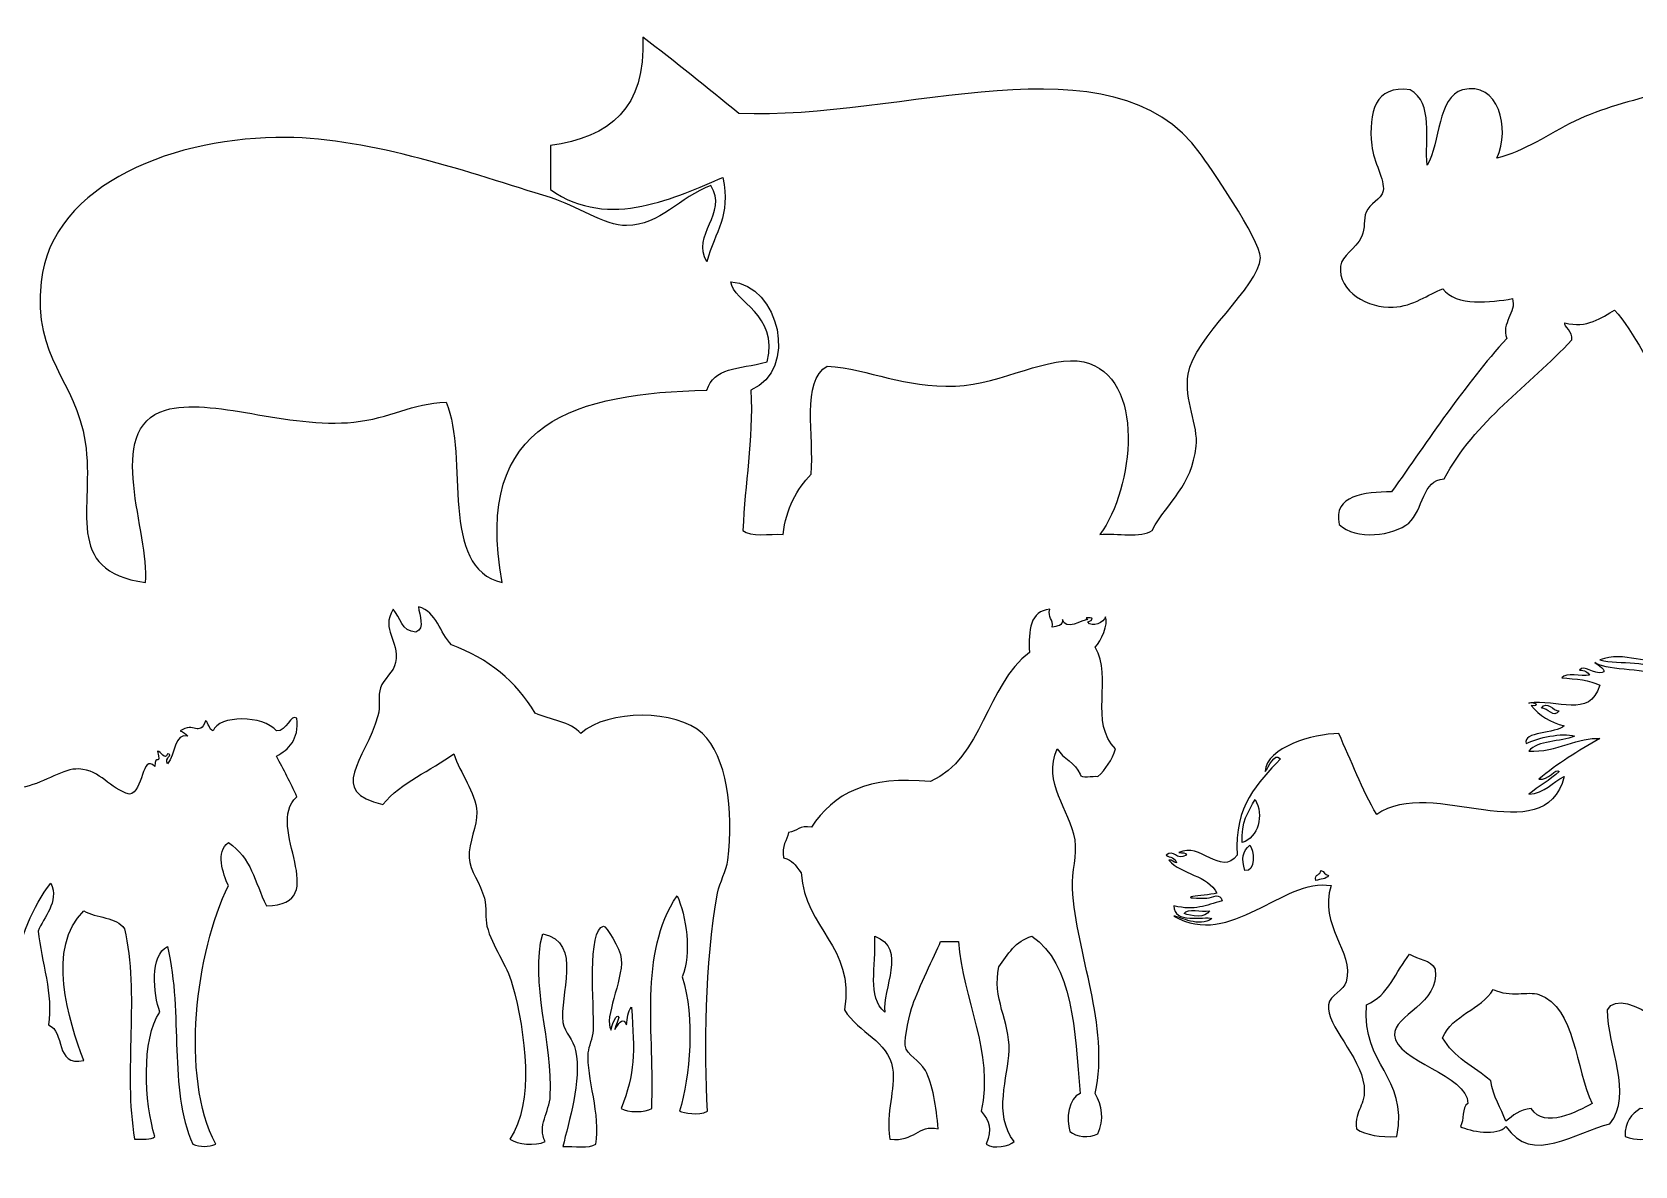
# Model space of a CAD drawing. Header units: centimetres. Extents: x -64 to 65, y -66 to 66.
# Drawn here: x -32.55 to -17.78, y -27.73 to -17.28 of the extents above; entities that cross this region are included whole.
import ezdxf

# ---------------------------------------------------------------- set-up
doc = ezdxf.new("R2010")
doc.units = ezdxf.units.CM
doc.header["$MEASUREMENT"] = 0
doc.layers.add('Layer 1', color=7, linetype='Continuous')

msp = doc.modelspace()

# ---------------------------------------------------------------- linework, layer by layer
at = {"layer": 'Layer 1'}
for points, knots in [([(-26.92654, -17.32857), (-26.62407, -17.55595), (-26.33477, -17.79643), (-26.03939, -18.03088), (-26.03939, -18.03088), (-24.56344, -18.10385), (-22.58962, -17.28161), (-21.78854, -18.40056), (-21.78854, -18.40056), (-21.722, -18.49348), (-21.22871, -19.19968), (-21.23408, -19.36155), (-21.23408, -19.36155), (-21.24289, -19.62635), (-21.84643, -20.09976), (-21.89943, -20.43354), (-21.89943, -20.43354), (-21.93764, -20.67421), (-21.8037, -20.9059), (-21.82551, -21.09889), (-21.82551, -21.09889), (-21.86771, -21.4724), (-22.07853, -21.59721), (-22.23212, -21.8751), (-22.23212, -21.8751), (-22.33184, -21.94789), (-22.55512, -21.89714), (-22.71263, -21.91209), (-22.71263, -21.91209), (-22.40092, -21.4909), (-22.28123, -20.45484), (-22.86051, -20.32263), (-22.86051, -20.32263), (-23.17526, -20.25082), (-23.61079, -20.52763), (-24.04336, -20.54443), (-24.04336, -20.54443), (-24.52726, -20.56319), (-24.81983, -20.39002), (-25.22618, -20.35964), (-25.22618, -20.35964), (-25.46751, -20.50024), (-25.34392, -21.00581), (-25.37406, -21.35765), (-25.37406, -21.35765), (-25.50902, -21.49375), (-25.60271, -21.67113), (-25.63282, -21.91211), (-25.63282, -21.91211), (-25.75831, -21.90206), (-25.93251, -21.94071), (-26.00244, -21.87512), (-26.00244, -21.87512), (-25.98508, -21.4366), (-25.90732, -21.05851), (-25.92849, -20.58141), (-25.92849, -20.58141), (-25.48769, -20.39872), (-25.66764, -19.61145), (-26.11333, -19.58338), (-26.11333, -19.58338), (-26.09478, -19.77475), (-25.66547, -19.8744), (-25.78064, -20.32263), (-25.78064, -20.32263), (-26.05123, -20.38946), (-26.27099, -20.37417), (-26.3351, -20.58139), (-26.3351, -20.58139), (-27.52345, -20.61282), (-28.50087, -20.85523), (-28.22026, -22.35566), (-28.22026, -22.35566), (-28.81221, -22.22062), (-28.52392, -21.20538), (-28.73779, -20.69228), (-28.73779, -20.69228), (-29.05124, -20.70255), (-29.25666, -20.84288), (-29.58795, -20.87709), (-29.58795, -20.87709), (-30.19938, -20.94025), (-30.91005, -20.64145), (-31.32526, -20.76623), (-31.32526, -20.76623), (-31.90589, -20.94072), (-31.46218, -21.90817), (-31.51007, -22.35566), (-31.51007, -22.35566), (-32.2821, -22.24477), (-31.9714, -21.67356), (-32.06453, -21.06195), (-32.06453, -21.06195), (-32.15293, -20.48143), (-32.5461, -20.29463), (-32.47114, -19.58338), (-32.47114, -19.58338), (-32.37438, -18.66557), (-31.19775, -18.24202), (-30.21636, -18.25268), (-30.21636, -18.25268), (-29.41949, -18.26133), (-28.52027, -18.57838), (-27.77672, -18.80714), (-27.77672, -18.80714), (-27.54275, -18.87913), (-27.27721, -19.06828), (-27.07441, -19.06585), (-27.07441, -19.06585), (-26.7654, -19.06217), (-26.58501, -18.8005), (-26.2982, -18.69623), (-26.2982, -18.69623), (-26.13535, -18.95253), (-26.48333, -19.14975), (-26.33514, -19.39854), (-26.33514, -19.39854), (-26.25841, -19.11088), (-26.11249, -18.98468), (-26.18729, -18.62233), (-26.18729, -18.62233), (-26.60528, -18.79158), (-27.23382, -19.12096), (-27.77672, -18.73316), (-27.77672, -18.73316), (-27.77672, -18.59764), (-27.77672, -18.46212), (-27.77672, -18.32657), (-27.77672, -18.32657), (-27.23174, -18.25551), (-26.89283, -17.97831), (-26.92654, -17.32857)], [0, 0, 0, 0, 0.02941176, 0.02941176, 0.02941176, 0.02941176, 0.05882353, 0.05882353, 0.05882353, 0.05882353, 0.08823529, 0.08823529, 0.08823529, 0.08823529, 0.11764706, 0.11764706, 0.11764706, 0.11764706, 0.14705882, 0.14705882, 0.14705882, 0.14705882, 0.17647059, 0.17647059, 0.17647059, 0.17647059, 0.20588235, 0.20588235, 0.20588235, 0.20588235, 0.23529412, 0.23529412, 0.23529412, 0.23529412, 0.26470588, 0.26470588, 0.26470588, 0.26470588, 0.29411765, 0.29411765, 0.29411765, 0.29411765, 0.32352941, 0.32352941, 0.32352941, 0.32352941, 0.35294118, 0.35294118, 0.35294118, 0.35294118, 0.38235294, 0.38235294, 0.38235294, 0.38235294, 0.41176471, 0.41176471, 0.41176471, 0.41176471, 0.44117647, 0.44117647, 0.44117647, 0.44117647, 0.47058824, 0.47058824, 0.47058824, 0.47058824, 0.5, 0.5, 0.5, 0.5, 0.52941176, 0.52941176, 0.52941176, 0.52941176, 0.55882353, 0.55882353, 0.55882353, 0.55882353, 0.58823529, 0.58823529, 0.58823529, 0.58823529, 0.61764706, 0.61764706, 0.61764706, 0.61764706, 0.64705882, 0.64705882, 0.64705882, 0.64705882, 0.67647059, 0.67647059, 0.67647059, 0.67647059, 0.70588235, 0.70588235, 0.70588235, 0.70588235, 0.73529412, 0.73529412, 0.73529412, 0.73529412, 0.76470588, 0.76470588, 0.76470588, 0.76470588, 0.79411765, 0.79411765, 0.79411765, 0.79411765, 0.82352941, 0.82352941, 0.82352941, 0.82352941, 0.85294118, 0.85294118, 0.85294118, 0.85294118, 0.88235294, 0.88235294, 0.88235294, 0.88235294, 0.91176471, 0.91176471, 0.91176471, 0.91176471, 0.94117647, 0.94117647, 0.94117647, 0.94117647, 1, 1, 1, 1]), ([(-13.12675, -19.25471), (-13.2433, -19.28376), (-13.32738, -19.1878), (-13.4016, -19.12382), (-13.4016, -19.12382), (-13.4756, -19.06006), (-13.54294, -18.99563), (-13.62409, -18.94057), (-13.62409, -18.94057), (-13.82213, -18.80627), (-14.10039, -18.75092), (-14.23922, -18.58725), (-14.23922, -18.58725), (-14.38133, -18.41969), (-14.3599, -18.16542), (-14.55333, -18.02445), (-14.55333, -18.02445), (-14.62588, -18.04792), (-14.69115, -18.07856), (-14.76272, -18.103), (-14.76272, -18.103), (-14.76788, -18.42066), (-14.8499, -18.66146), (-14.97214, -18.86206), (-14.97214, -18.86206), (-14.88824, -18.97657), (-14.83117, -19.06267), (-14.69729, -19.11072), (-14.69729, -19.11072), (-14.4915, -19.18457), (-14.19471, -19.11138), (-13.99056, -19.18925), (-13.99056, -19.18925), (-13.95016, -19.20465), (-13.91997, -19.25212), (-13.87277, -19.28085), (-13.87277, -19.28085), (-13.81951, -19.31334), (-13.77072, -19.31326), (-13.74191, -19.34628), (-13.74191, -19.34628), (-13.66859, -19.43036), (-13.66502, -19.66926), (-13.61102, -19.81748), (-13.61102, -19.81748), (-13.54352, -20.00282), (-13.33128, -20.21147), (-13.37543, -20.48497), (-13.37543, -20.48497), (-13.39694, -20.618), (-13.55614, -20.79903), (-13.75497, -20.69436), (-13.75497, -20.69436), (-13.81474, -20.51434), (-13.66996, -20.43197), (-13.67644, -20.28867), (-13.67644, -20.28867), (-13.68245, -20.15566), (-13.81715, -19.97231), (-13.88586, -19.86983), (-13.88586, -19.86983), (-13.99402, -19.70849), (-14.1532, -19.60054), (-14.40936, -19.58188), (-14.40936, -19.58188), (-14.79327, -19.55397), (-15.23626, -19.58966), (-15.5218, -19.38559), (-15.5218, -19.38559), (-15.76421, -19.63671), (-15.2451, -19.686), (-15.40403, -20.00072), (-15.40403, -20.00072), (-15.44679, -20.08539), (-15.5976, -20.15312), (-15.69195, -20.22318), (-15.69195, -20.22318), (-15.96762, -20.42786), (-16.2875, -20.72319), (-16.46414, -20.96917), (-16.46414, -20.96917), (-16.38384, -21.03444), (-16.36087, -20.92483), (-16.30708, -20.943), (-16.30708, -20.943), (-16.28168, -20.96996), (-16.28226, -21.02288), (-16.21548, -21.00846), (-16.21548, -21.00846), (-16.29403, -21.17938), (-16.41074, -21.28363), (-16.67355, -21.25712), (-16.67355, -21.25712), (-17.37726, -21.18608), (-17.60737, -20.24284), (-17.96921, -19.84364), (-17.96921, -19.84364), (-18.08512, -19.91296), (-18.22945, -20.01689), (-18.42728, -19.96143), (-18.42728, -19.96143), (-18.43884, -19.99524), (-18.35137, -20.04221), (-18.36185, -20.11849), (-18.36185, -20.11849), (-18.75738, -20.54312), (-19.25805, -20.86258), (-19.53975, -21.40108), (-19.53975, -21.40108), (-19.74327, -21.40299), (-19.72972, -21.68852), (-19.86693, -21.80679), (-19.86693, -21.80679), (-20.00147, -21.92278), (-20.35588, -21.97223), (-20.50823, -21.81989), (-20.50823, -21.81989), (-20.56488, -21.54906), (-20.27664, -21.52276), (-20.02399, -21.51887), (-20.02399, -21.51887), (-19.68188, -21.03648), (-19.35465, -20.53914), (-18.96388, -20.10539), (-18.96388, -20.10539), (-19.01963, -19.96553), (-18.86942, -19.86441), (-18.91152, -19.73894), (-18.91152, -19.73894), (-19.10512, -19.77199), (-19.43061, -19.81347), (-19.55282, -19.64731), (-19.55282, -19.64731), (-19.68678, -19.69705), (-19.82156, -19.80913), (-20.01089, -19.81746), (-20.01089, -19.81746), (-20.23835, -19.82743), (-20.52008, -19.67808), (-20.49513, -19.43792), (-20.49513, -19.43792), (-20.48473, -19.3378), (-20.35731, -19.29137), (-20.29881, -19.16307), (-20.29881, -19.16307), (-20.26553, -19.09015), (-20.28529, -19.00654), (-20.25955, -18.94056), (-20.25955, -18.94056), (-20.22867, -18.8615), (-20.11797, -18.82727), (-20.10249, -18.74427), (-20.10249, -18.74427), (-20.08415, -18.6459), (-20.19147, -18.47765), (-20.20719, -18.32546), (-20.20719, -18.32546), (-20.23833, -18.02368), (-20.18092, -17.76507), (-19.85384, -17.81505), (-19.85384, -17.81505), (-19.63262, -17.93091), (-19.72237, -18.2791), (-19.69678, -18.50871), (-19.69678, -18.50871), (-19.57422, -18.30151), (-19.60367, -17.8767), (-19.3696, -17.81505), (-19.3696, -17.81505), (-19.04006, -17.72827), (-18.9247, -18.16996), (-19.05549, -18.44328), (-19.05549, -18.44328), (-18.79898, -18.38335), (-18.58093, -18.22135), (-18.33564, -18.103), (-18.33564, -18.103), (-18.0927, -17.98574), (-17.81441, -17.91562), (-17.53731, -17.84125), (-17.53731, -17.84125), (-16.89289, -17.66829), (-16.26025, -17.56333), (-15.48256, -17.52711), (-15.48256, -17.52711), (-14.96342, -17.50298), (-14.34078, -17.54862), (-14.08217, -17.85432), (-14.08217, -17.85432), (-13.97044, -17.9864), (-13.9081, -18.16663), (-13.75496, -18.28623), (-13.75496, -18.28623), (-13.54462, -18.45046), (-13.25633, -18.53748), (-13.11369, -18.80971), (-13.11369, -18.80971), (-13.12069, -18.95536), (-13.09852, -19.13022), (-13.12675, -19.25471)], [0, 0, 0, 0, 0.01960784, 0.01960784, 0.01960784, 0.01960784, 0.03921569, 0.03921569, 0.03921569, 0.03921569, 0.05882353, 0.05882353, 0.05882353, 0.05882353, 0.07843137, 0.07843137, 0.07843137, 0.07843137, 0.09803922, 0.09803922, 0.09803922, 0.09803922, 0.11764706, 0.11764706, 0.11764706, 0.11764706, 0.1372549, 0.1372549, 0.1372549, 0.1372549, 0.15686275, 0.15686275, 0.15686275, 0.15686275, 0.17647059, 0.17647059, 0.17647059, 0.17647059, 0.19607843, 0.19607843, 0.19607843, 0.19607843, 0.21568627, 0.21568627, 0.21568627, 0.21568627, 0.23529412, 0.23529412, 0.23529412, 0.23529412, 0.25490196, 0.25490196, 0.25490196, 0.25490196, 0.2745098, 0.2745098, 0.2745098, 0.2745098, 0.29411765, 0.29411765, 0.29411765, 0.29411765, 0.31372549, 0.31372549, 0.31372549, 0.31372549, 0.33333333, 0.33333333, 0.33333333, 0.33333333, 0.35294118, 0.35294118, 0.35294118, 0.35294118, 0.37254902, 0.37254902, 0.37254902, 0.37254902, 0.39215686, 0.39215686, 0.39215686, 0.39215686, 0.41176471, 0.41176471, 0.41176471, 0.41176471, 0.43137255, 0.43137255, 0.43137255, 0.43137255, 0.45098039, 0.45098039, 0.45098039, 0.45098039, 0.47058824, 0.47058824, 0.47058824, 0.47058824, 0.49019608, 0.49019608, 0.49019608, 0.49019608, 0.50980392, 0.50980392, 0.50980392, 0.50980392, 0.52941176, 0.52941176, 0.52941176, 0.52941176, 0.54901961, 0.54901961, 0.54901961, 0.54901961, 0.56862745, 0.56862745, 0.56862745, 0.56862745, 0.58823529, 0.58823529, 0.58823529, 0.58823529, 0.60784314, 0.60784314, 0.60784314, 0.60784314, 0.62745098, 0.62745098, 0.62745098, 0.62745098, 0.64705882, 0.64705882, 0.64705882, 0.64705882, 0.66666667, 0.66666667, 0.66666667, 0.66666667, 0.68627451, 0.68627451, 0.68627451, 0.68627451, 0.70588235, 0.70588235, 0.70588235, 0.70588235, 0.7254902, 0.7254902, 0.7254902, 0.7254902, 0.74509804, 0.74509804, 0.74509804, 0.74509804, 0.76470588, 0.76470588, 0.76470588, 0.76470588, 0.78431373, 0.78431373, 0.78431373, 0.78431373, 0.80392157, 0.80392157, 0.80392157, 0.80392157, 0.82352941, 0.82352941, 0.82352941, 0.82352941, 0.84313725, 0.84313725, 0.84313725, 0.84313725, 0.8627451, 0.8627451, 0.8627451, 0.8627451, 0.88235294, 0.88235294, 0.88235294, 0.88235294, 0.90196078, 0.90196078, 0.90196078, 0.90196078, 0.92156863, 0.92156863, 0.92156863, 0.92156863, 0.94117647, 0.94117647, 0.94117647, 0.94117647, 0.96078431, 0.96078431, 0.96078431, 0.96078431, 1, 1, 1, 1]), ([(-27.14731, -26.36343), (-27.16668, -26.31583), (-27.21134, -26.43738), (-27.21737, -26.48022), (-27.21737, -26.48022), (-27.29024, -26.36735), (-27.10762, -26.03141), (-27.12395, -25.82606), (-27.12395, -25.82606), (-27.13218, -25.72382), (-27.26754, -25.51846), (-27.28752, -25.52234), (-27.28752, -25.52234), (-27.43881, -25.55192), (-27.37314, -26.25571), (-27.38094, -26.48018), (-27.38094, -26.48018), (-27.38353, -26.55516), (-27.4228, -26.62689), (-27.42761, -26.69044), (-27.42761, -26.69044), (-27.44457, -26.91184), (-27.31074, -27.27057), (-27.35755, -27.5315), (-27.35755, -27.5315), (-27.42065, -27.57746), (-27.5617, -27.54539), (-27.66134, -27.55489), (-27.66134, -27.55489), (-27.61189, -27.32401), (-27.48605, -26.95074), (-27.54447, -26.66708), (-27.54447, -26.66708), (-27.56463, -26.56932), (-27.64562, -26.506), (-27.66134, -26.41012), (-27.66134, -26.41012), (-27.70071, -26.16826), (-27.47013, -25.66841), (-27.84816, -25.59243), (-27.84816, -25.59243), (-27.96907, -26.03262), (-27.75169, -26.60615), (-27.7781, -27.08759), (-27.7781, -27.08759), (-27.78617, -27.23435), (-27.90052, -27.36665), (-27.82493, -27.50817), (-27.82493, -27.50817), (-27.92066, -27.5505), (-28.07877, -27.53402), (-28.15196, -27.48478), (-28.15196, -27.48478), (-27.92066, -27.15365), (-28.00562, -26.51064), (-28.12854, -26.05971), (-28.12854, -26.05971), (-28.17815, -25.87778), (-28.31269, -25.71313), (-28.36214, -25.52234), (-28.36214, -25.52234), (-28.38021, -25.4527), (-28.36394, -25.34801), (-28.3855, -25.26538), (-28.3855, -25.26538), (-28.42185, -25.12663), (-28.51914, -25.01347), (-28.5257, -24.89155), (-28.5257, -24.89155), (-28.53348, -24.74706), (-28.44786, -24.59911), (-28.45564, -24.47097), (-28.45564, -24.47097), (-28.46702, -24.28325), (-28.60902, -24.1155), (-28.66588, -23.93368), (-28.66588, -23.93368), (-28.88144, -24.09195), (-29.15285, -24.19435), (-29.32004, -24.40091), (-29.32004, -24.40091), (-29.83873, -24.28058), (-29.48781, -24.00348), (-29.36679, -23.58324), (-29.36679, -23.58324), (-29.34171, -23.49609), (-29.36793, -23.39631), (-29.34343, -23.3262), (-29.34343, -23.3262), (-29.31509, -23.245), (-29.2182, -23.17573), (-29.20323, -23.09263), (-29.20323, -23.09263), (-29.16502, -22.88012), (-29.34491, -22.79796), (-29.22659, -22.60201), (-29.22659, -22.60201), (-29.15743, -22.67297), (-29.15306, -22.80876), (-29.01635, -22.81225), (-29.01635, -22.81225), (-28.93126, -22.77762), (-28.98539, -22.65578), (-28.99299, -22.57862), (-28.99299, -22.57862), (-28.82247, -22.62617), (-28.79696, -22.81868), (-28.68927, -22.92906), (-28.68927, -22.92906), (-28.34912, -23.05617), (-28.09041, -23.26474), (-27.91833, -23.55985), (-27.91833, -23.55985), (-27.7759, -23.61994), (-27.59228, -23.63878), (-27.49783, -23.74675), (-27.49783, -23.74675), (-27.24404, -23.52088), (-26.61555, -23.52426), (-26.37645, -23.74675), (-26.37645, -23.74675), (-26.15145, -23.9559), (-26.0853, -24.44758), (-26.14282, -24.91489), (-26.14282, -24.91489), (-26.15491, -25.01427), (-26.21706, -25.11536), (-26.23619, -25.21861), (-26.23619, -25.21861), (-26.3584, -25.87626), (-26.35644, -26.66207), (-26.32961, -27.2278), (-26.32961, -27.2278), (-26.41145, -27.27614), (-26.54834, -27.24005), (-26.5866, -27.2278), (-26.5866, -27.2278), (-26.49021, -26.90546), (-26.44042, -26.36581), (-26.56324, -25.98952), (-26.56324, -25.98952), (-26.47381, -25.78076), (-26.52501, -25.41934), (-26.61002, -25.24194), (-26.61002, -25.24194), (-26.96758, -25.77894), (-26.81449, -26.51064), (-26.84359, -27.20443), (-26.84359, -27.20443), (-26.89712, -27.24092), (-27.07039, -27.24092), (-27.124, -27.20443), (-27.124, -27.20443), (-26.99875, -26.87132), (-26.99777, -26.69601), (-27.0306, -26.26987), (-27.0306, -26.26987), (-27.06534, -26.30524), (-27.0682, -26.3724), (-27.07722, -26.43341), (-27.07722, -26.43341), (-27.125, -26.28209), (-27.24116, -26.64658), (-27.14731, -26.36343)], [0, 0, 0, 0, 0.02380952, 0.02380952, 0.02380952, 0.02380952, 0.04761905, 0.04761905, 0.04761905, 0.04761905, 0.07142857, 0.07142857, 0.07142857, 0.07142857, 0.0952381, 0.0952381, 0.0952381, 0.0952381, 0.11904762, 0.11904762, 0.11904762, 0.11904762, 0.14285714, 0.14285714, 0.14285714, 0.14285714, 0.16666667, 0.16666667, 0.16666667, 0.16666667, 0.19047619, 0.19047619, 0.19047619, 0.19047619, 0.21428571, 0.21428571, 0.21428571, 0.21428571, 0.23809524, 0.23809524, 0.23809524, 0.23809524, 0.26190476, 0.26190476, 0.26190476, 0.26190476, 0.28571429, 0.28571429, 0.28571429, 0.28571429, 0.30952381, 0.30952381, 0.30952381, 0.30952381, 0.33333333, 0.33333333, 0.33333333, 0.33333333, 0.35714286, 0.35714286, 0.35714286, 0.35714286, 0.38095238, 0.38095238, 0.38095238, 0.38095238, 0.4047619, 0.4047619, 0.4047619, 0.4047619, 0.42857143, 0.42857143, 0.42857143, 0.42857143, 0.45238095, 0.45238095, 0.45238095, 0.45238095, 0.47619048, 0.47619048, 0.47619048, 0.47619048, 0.5, 0.5, 0.5, 0.5, 0.52380952, 0.52380952, 0.52380952, 0.52380952, 0.54761905, 0.54761905, 0.54761905, 0.54761905, 0.57142857, 0.57142857, 0.57142857, 0.57142857, 0.5952381, 0.5952381, 0.5952381, 0.5952381, 0.61904762, 0.61904762, 0.61904762, 0.61904762, 0.64285714, 0.64285714, 0.64285714, 0.64285714, 0.66666667, 0.66666667, 0.66666667, 0.66666667, 0.69047619, 0.69047619, 0.69047619, 0.69047619, 0.71428571, 0.71428571, 0.71428571, 0.71428571, 0.73809524, 0.73809524, 0.73809524, 0.73809524, 0.76190476, 0.76190476, 0.76190476, 0.76190476, 0.78571429, 0.78571429, 0.78571429, 0.78571429, 0.80952381, 0.80952381, 0.80952381, 0.80952381, 0.83333333, 0.83333333, 0.83333333, 0.83333333, 0.85714286, 0.85714286, 0.85714286, 0.85714286, 0.88095238, 0.88095238, 0.88095238, 0.88095238, 0.9047619, 0.9047619, 0.9047619, 0.9047619, 0.92857143, 0.92857143, 0.92857143, 0.92857143, 0.95238095, 0.95238095, 0.95238095, 0.95238095, 1, 1, 1, 1]), ([(-22.82515, -22.69548), (-22.8904, -22.66952), (-22.70244, -22.67463), (-22.82515, -22.71884), (-22.82515, -22.71884), (-22.78641, -22.7784), (-22.67161, -22.71858), (-22.66161, -22.67209), (-22.66161, -22.67209), (-22.6278, -22.73805), (-22.70511, -22.89273), (-22.75511, -22.9525), (-22.75511, -22.9525), (-22.59387, -23.2223), (-22.81329, -23.65677), (-22.56813, -23.88696), (-22.56813, -23.88696), (-22.59993, -23.99552), (-22.66084, -24.07473), (-22.7317, -24.14392), (-22.7317, -24.14392), (-22.78012, -24.13008), (-22.88521, -24.17284), (-22.89524, -24.12061), (-22.89524, -24.12061), (-22.93937, -24.01676), (-23.05111, -23.98046), (-23.10561, -23.88696), (-23.10561, -23.88696), (-23.24766, -24.20221), (-22.98784, -24.44637), (-22.94204, -24.72804), (-22.94204, -24.72804), (-22.91889, -24.86996), (-22.9739, -25.01866), (-22.96535, -25.17188), (-22.96535, -25.17188), (-22.93119, -25.79145), (-22.62057, -26.42844), (-22.75514, -27.06429), (-22.75514, -27.06429), (-22.6954, -27.17872), (-22.67002, -27.29972), (-22.7317, -27.43804), (-22.7317, -27.43804), (-22.81163, -27.4763), (-22.93292, -27.46542), (-22.98872, -27.41473), (-22.98872, -27.41473), (-23.02804, -27.30003), (-23.00039, -27.10636), (-22.89524, -27.06429), (-22.89524, -27.06429), (-22.94255, -26.4808), (-22.96329, -25.87062), (-23.33924, -25.61575), (-23.33924, -25.61575), (-23.49241, -25.65734), (-23.56099, -25.78344), (-23.64285, -25.89618), (-23.64285, -25.89618), (-23.71019, -26.18346), (-23.54099, -26.39992), (-23.54943, -26.66712), (-23.54943, -26.66712), (-23.55729, -26.91371), (-23.69934, -27.25659), (-23.50276, -27.50818), (-23.50276, -27.50818), (-23.55039, -27.55073), (-23.69223, -27.58205), (-23.75978, -27.53154), (-23.75978, -27.53154), (-23.70901, -27.38671), (-23.72242, -27.32606), (-23.8064, -27.22785), (-23.8064, -27.22785), (-23.68853, -26.69371), (-23.97613, -26.19082), (-24.01682, -25.66252), (-24.01682, -25.66252), (-24.07132, -25.66252), (-24.12583, -25.66252), (-24.18039, -25.66252), (-24.18039, -25.66252), (-24.23746, -25.80256), (-24.3833, -26.09059), (-24.4373, -26.24659), (-24.4373, -26.24659), (-24.46207, -26.31797), (-24.5176, -26.55666), (-24.50747, -26.62037), (-24.50747, -26.62037), (-24.49117, -26.72168), (-24.37663, -26.75049), (-24.32052, -26.854), (-24.32052, -26.854), (-24.2548, -26.97526), (-24.2181, -27.18912), (-24.20357, -27.39137), (-24.20357, -27.39137), (-24.39227, -27.34626), (-24.4159, -27.5144), (-24.64757, -27.48479), (-24.64757, -27.48479), (-24.69295, -27.23307), (-24.59082, -27.03137), (-24.62415, -26.83063), (-24.62415, -26.83063), (-24.66617, -26.57848), (-24.93318, -26.51144), (-25.06809, -26.29326), (-25.06809, -26.29326), (-24.96908, -25.70083), (-25.4312, -25.5587), (-25.4652, -25.03167), (-25.4652, -25.03167), (-25.52838, -24.94444), (-25.54047, -24.92308), (-25.62874, -24.89152), (-25.62874, -24.89152), (-25.64911, -24.77767), (-25.59683, -24.73658), (-25.58207, -24.65787), (-25.58207, -24.65787), (-25.50423, -24.65004), (-25.47846, -24.59022), (-25.37175, -24.61117), (-25.37175, -24.61117), (-25.17527, -24.30142), (-24.84094, -24.12968), (-24.27373, -24.19059), (-24.27373, -24.19059), (-23.79187, -23.97165), (-23.76229, -23.30037), (-23.36266, -22.99909), (-23.36266, -22.99909), (-23.37303, -22.79398), (-23.35528, -22.61706), (-23.17571, -22.60198), (-23.17571, -22.60198), (-23.19442, -22.683), (-23.14094, -22.69175), (-23.15224, -22.76552), (-23.15224, -22.76552), (-23.10763, -22.75565), (-23.05178, -22.75703), (-23.05876, -22.69543), (-23.05876, -22.69543), (-23.03296, -22.80518), (-22.87619, -22.70014), (-22.82515, -22.69548)], [0, 0, 0, 0, 0.02564103, 0.02564103, 0.02564103, 0.02564103, 0.05128205, 0.05128205, 0.05128205, 0.05128205, 0.07692308, 0.07692308, 0.07692308, 0.07692308, 0.1025641, 0.1025641, 0.1025641, 0.1025641, 0.12820513, 0.12820513, 0.12820513, 0.12820513, 0.15384615, 0.15384615, 0.15384615, 0.15384615, 0.17948718, 0.17948718, 0.17948718, 0.17948718, 0.20512821, 0.20512821, 0.20512821, 0.20512821, 0.23076923, 0.23076923, 0.23076923, 0.23076923, 0.25641026, 0.25641026, 0.25641026, 0.25641026, 0.28205128, 0.28205128, 0.28205128, 0.28205128, 0.30769231, 0.30769231, 0.30769231, 0.30769231, 0.33333333, 0.33333333, 0.33333333, 0.33333333, 0.35897436, 0.35897436, 0.35897436, 0.35897436, 0.38461538, 0.38461538, 0.38461538, 0.38461538, 0.41025641, 0.41025641, 0.41025641, 0.41025641, 0.43589744, 0.43589744, 0.43589744, 0.43589744, 0.46153846, 0.46153846, 0.46153846, 0.46153846, 0.48717949, 0.48717949, 0.48717949, 0.48717949, 0.51282051, 0.51282051, 0.51282051, 0.51282051, 0.53846154, 0.53846154, 0.53846154, 0.53846154, 0.56410256, 0.56410256, 0.56410256, 0.56410256, 0.58974359, 0.58974359, 0.58974359, 0.58974359, 0.61538462, 0.61538462, 0.61538462, 0.61538462, 0.64102564, 0.64102564, 0.64102564, 0.64102564, 0.66666667, 0.66666667, 0.66666667, 0.66666667, 0.69230769, 0.69230769, 0.69230769, 0.69230769, 0.71794872, 0.71794872, 0.71794872, 0.71794872, 0.74358974, 0.74358974, 0.74358974, 0.74358974, 0.76923077, 0.76923077, 0.76923077, 0.76923077, 0.79487179, 0.79487179, 0.79487179, 0.79487179, 0.82051282, 0.82051282, 0.82051282, 0.82051282, 0.84615385, 0.84615385, 0.84615385, 0.84615385, 0.87179487, 0.87179487, 0.87179487, 0.87179487, 0.8974359, 0.8974359, 0.8974359, 0.8974359, 0.92307692, 0.92307692, 0.92307692, 0.92307692, 0.94871795, 0.94871795, 0.94871795, 0.94871795, 1, 1, 1, 1]), ([(-17.26486, -23.04592), (-17.26063, -23.01346), (-17.13902, -23.05806), (-17.14802, -23.11601), (-17.14802, -23.11601), (-17.06208, -23.06524), (-17.218, -23.06402), (-17.1948, -22.99914), (-17.1948, -22.99914), (-17.1731, -23.01345), (-17.1087, -23.05354), (-17.12479, -22.97583), (-17.12479, -22.97583), (-17.03647, -22.96548), (-17.01499, -23.02187), (-16.96122, -23.04589), (-16.96122, -23.04589), (-16.9146, -22.9009), (-16.83157, -23.04089), (-16.75096, -22.90569), (-16.75096, -22.90569), (-16.7004, -22.94863), (-16.70172, -23.04341), (-16.70418, -23.13934), (-16.70418, -23.13934), (-16.64475, -23.3037), (-16.44989, -23.3523), (-16.2836, -23.53651), (-16.2836, -23.53651), (-16.22566, -23.6007), (-16.20457, -23.68253), (-16.1435, -23.74677), (-16.1435, -23.74677), (-15.99626, -23.90155), (-15.73789, -24.02567), (-15.72294, -24.16727), (-15.72294, -24.16727), (-15.69926, -24.39211), (-16.0887, -24.62817), (-16.16683, -24.30745), (-16.16683, -24.30745), (-16.44962, -24.3175), (-16.6489, -24.09753), (-16.89115, -24.19064), (-16.89115, -24.19064), (-17.05876, -24.25515), (-17.21352, -24.61141), (-17.24148, -24.86819), (-17.24148, -24.86819), (-17.28358, -25.25316), (-17.0174, -25.71004), (-17.35832, -25.91949), (-17.35832, -25.91949), (-17.34451, -26.29401), (-16.89379, -26.46996), (-16.98449, -26.78388), (-16.98449, -26.78388), (-17.01074, -26.87484), (-17.13726, -26.9928), (-17.19475, -27.0876), (-17.19475, -27.0876), (-17.2596, -27.19454), (-17.32276, -27.28598), (-17.3817, -27.41473), (-17.3817, -27.41473), (-17.52463, -27.41036), (-17.66091, -27.54369), (-17.87229, -27.4614), (-17.87229, -27.4614), (-17.87763, -27.32374), (-17.81345, -27.25545), (-17.73211, -27.20449), (-17.73211, -27.20449), (-17.65353, -27.20385), (-17.6085, -27.23658), (-17.56854, -27.2745), (-17.56854, -27.2745), (-17.50401, -27.04077), (-17.20087, -26.94269), (-17.24144, -26.69046), (-17.24144, -26.69046), (-17.25255, -26.62148), (-17.88946, -26.03911), (-18.03583, -26.29327), (-18.03583, -26.29327), (-18.03141, -26.63691), (-17.79519, -27.06847), (-18.01236, -27.34462), (-18.01236, -27.34462), (-18.32669, -27.41667), (-18.73316, -27.73263), (-18.9702, -27.36796), (-18.9702, -27.36796), (-19.04026, -27.45794), (-19.31157, -27.41691), (-19.39076, -27.36796), (-19.39076, -27.36796), (-19.35128, -27.31398), (-19.38311, -27.18873), (-19.32072, -27.15772), (-19.32072, -27.15772), (-19.3227, -26.88904), (-19.98276, -26.77175), (-19.99827, -26.52693), (-19.99827, -26.52693), (-20.01002, -26.3404), (-19.57155, -26.23737), (-19.62433, -25.9195), (-19.62433, -25.9195), (-19.65746, -25.8278), (-19.78591, -25.83171), (-19.85809, -25.7793), (-19.85809, -25.7793), (-19.98596, -25.93956), (-20.05087, -26.16279), (-20.25534, -26.24658), (-20.25534, -26.24658), (-20.30368, -26.81969), (-19.86929, -26.88732), (-19.97486, -27.46139), (-19.97486, -27.46139), (-20.1326, -27.47121), (-20.25654, -27.4471), (-20.34869, -27.39135), (-20.34869, -27.39135), (-20.36806, -27.20723), (-20.25587, -27.18103), (-20.27852, -26.99416), (-20.27852, -26.99416), (-20.31268, -26.71563), (-20.62698, -26.44234), (-20.60557, -26.24658), (-20.60557, -26.24658), (-20.59599, -26.15644), (-20.46156, -26.11302), (-20.44203, -26.03632), (-20.44203, -26.03632), (-20.36911, -25.74689), (-20.69857, -25.52216), (-20.58242, -25.14851), (-20.58242, -25.14851), (-21.02419, -25.07519), (-21.50764, -25.73544), (-22.0308, -25.42894), (-22.0308, -25.42894), (-21.96939, -25.43513), (-21.80151, -25.53977), (-21.68028, -25.45222), (-21.68028, -25.45222), (-21.75309, -25.42817), (-22.03596, -25.50463), (-22.0308, -25.33543), (-22.0308, -25.33543), (-21.83175, -25.38197), (-21.74333, -25.33241), (-21.58683, -25.28868), (-21.58683, -25.28868), (-21.60038, -25.21166), (-21.67515, -25.25518), (-21.72717, -25.26537), (-21.72717, -25.26537), (-22.05824, -25.26103), (-21.76842, -25.246), (-21.63369, -25.21862), (-21.63369, -25.21862), (-21.7177, -25.05339), (-21.96029, -25.04688), (-22.07742, -24.9149), (-22.07742, -24.9149), (-22.03969, -24.90829), (-22.0372, -24.93697), (-22.00736, -24.93826), (-22.00736, -24.93826), (-22.01403, -24.89024), (-22.0698, -24.89164), (-22.10089, -24.86817), (-22.10089, -24.86817), (-22.0285, -24.8052), (-22.01159, -24.9249), (-21.91388, -24.86817), (-21.91388, -24.86817), (-21.91785, -24.84076), (-21.95661, -24.84848), (-21.9841, -24.84478), (-21.9841, -24.84478), (-21.79035, -24.74069), (-21.59979, -25.06912), (-21.44673, -24.86817), (-21.44673, -24.86817), (-21.47853, -24.40806), (-21.25546, -24.20285), (-21.04962, -23.98033), (-21.04962, -23.98033), (-21.11024, -23.91365), (-21.15297, -24.06259), (-21.18966, -24.0972), (-21.18966, -24.0972), (-21.17762, -23.87217), (-20.7463, -23.75094), (-20.51222, -23.74676), (-20.51222, -23.74676), (-20.39594, -23.99647), (-20.29725, -24.26378), (-20.16181, -24.49434), (-20.16181, -24.49434), (-19.65691, -24.13162), (-18.62167, -24.85655), (-18.43297, -24.14387), (-18.43297, -24.14387), (-18.54613, -24.19414), (-18.60685, -24.29706), (-18.76002, -24.30744), (-18.76002, -24.30744), (-18.67144, -24.23251), (-18.56394, -24.17639), (-18.47956, -24.09723), (-18.47956, -24.09723), (-18.5111, -24.05974), (-18.57896, -24.18351), (-18.66651, -24.16727), (-18.66651, -24.16727), (-18.49829, -24.02408), (-18.30318, -23.90763), (-18.10583, -23.79352), (-18.10583, -23.79352), (-18.29048, -23.77262), (-18.50591, -23.92277), (-18.76001, -23.91033), (-18.76001, -23.91033), (-18.67865, -23.80473), (-18.46701, -23.82953), (-18.33943, -23.77013), (-18.33943, -23.77013), (-18.45093, -23.73706), (-18.6823, -23.78505), (-18.78332, -23.84019), (-18.78332, -23.84019), (-18.8197, -23.72539), (-18.51456, -23.75108), (-18.43296, -23.67662), (-18.43296, -23.67662), (-18.56118, -23.64135), (-18.66706, -23.58365), (-18.73662, -23.48972), (-18.73662, -23.48972), (-18.65235, -23.49935), (-18.70463, -23.44704), (-18.76004, -23.46641), (-18.76004, -23.46641), (-18.49953, -23.42511), (-18.19889, -23.61489), (-18.10586, -23.30284), (-18.10586, -23.30284), (-18.19569, -23.25249), (-18.32761, -23.24429), (-18.45627, -23.23275), (-18.45627, -23.23275), (-18.41629, -23.17928), (-18.27807, -23.2242), (-18.19933, -23.20936), (-18.19933, -23.20936), (-18.21462, -23.17803), (-18.24915, -23.16584), (-18.2927, -23.16263), (-18.2927, -23.16263), (-18.25285, -23.10921), (-18.16112, -23.2007), (-18.08241, -23.18599), (-18.08241, -23.18599), (-18.03137, -23.17019), (-18.12689, -23.10836), (-18.15245, -23.09259), (-18.15245, -23.09259), (-18.07252, -23.16091), (-17.71192, -23.15011), (-17.5452, -23.20935), (-17.5452, -23.20935), (-17.62188, -23.05248), (-17.92109, -23.11804), (-18.10583, -23.0692), (-18.10583, -23.0692), (-17.88078, -22.98046), (-17.658, -23.12709), (-17.45167, -23.0692), (-17.45167, -23.0692), (-17.45196, -23.02277), (-17.5153, -23.03949), (-17.49834, -22.97578), (-17.49834, -22.97578), (-17.39026, -23.03147), (-17.44897, -23.0914), (-17.35822, -23.09259), (-17.35822, -23.09259), (-17.29467, -23.07124), (-17.4204, -23.04915), (-17.38164, -22.97578), (-17.38164, -22.97578), (-17.2942, -23.03634), (-17.26914, -23.15932), (-17.17127, -23.20935), (-17.17127, -23.20935), (-17.19741, -23.14969), (-17.21501, -23.08183), (-17.26486, -23.04592)], [0, 0, 0, 0, 0.01298701, 0.01298701, 0.01298701, 0.01298701, 0.02597403, 0.02597403, 0.02597403, 0.02597403, 0.03896104, 0.03896104, 0.03896104, 0.03896104, 0.05194805, 0.05194805, 0.05194805, 0.05194805, 0.06493506, 0.06493506, 0.06493506, 0.06493506, 0.07792208, 0.07792208, 0.07792208, 0.07792208, 0.09090909, 0.09090909, 0.09090909, 0.09090909, 0.1038961, 0.1038961, 0.1038961, 0.1038961, 0.11688312, 0.11688312, 0.11688312, 0.11688312, 0.12987013, 0.12987013, 0.12987013, 0.12987013, 0.14285714, 0.14285714, 0.14285714, 0.14285714, 0.15584416, 0.15584416, 0.15584416, 0.15584416, 0.16883117, 0.16883117, 0.16883117, 0.16883117, 0.18181818, 0.18181818, 0.18181818, 0.18181818, 0.19480519, 0.19480519, 0.19480519, 0.19480519, 0.20779221, 0.20779221, 0.20779221, 0.20779221, 0.22077922, 0.22077922, 0.22077922, 0.22077922, 0.23376623, 0.23376623, 0.23376623, 0.23376623, 0.24675325, 0.24675325, 0.24675325, 0.24675325, 0.25974026, 0.25974026, 0.25974026, 0.25974026, 0.27272727, 0.27272727, 0.27272727, 0.27272727, 0.28571429, 0.28571429, 0.28571429, 0.28571429, 0.2987013, 0.2987013, 0.2987013, 0.2987013, 0.31168831, 0.31168831, 0.31168831, 0.31168831, 0.32467532, 0.32467532, 0.32467532, 0.32467532, 0.33766234, 0.33766234, 0.33766234, 0.33766234, 0.35064935, 0.35064935, 0.35064935, 0.35064935, 0.36363636, 0.36363636, 0.36363636, 0.36363636, 0.37662338, 0.37662338, 0.37662338, 0.37662338, 0.38961039, 0.38961039, 0.38961039, 0.38961039, 0.4025974, 0.4025974, 0.4025974, 0.4025974, 0.41558442, 0.41558442, 0.41558442, 0.41558442, 0.42857143, 0.42857143, 0.42857143, 0.42857143, 0.44155844, 0.44155844, 0.44155844, 0.44155844, 0.45454545, 0.45454545, 0.45454545, 0.45454545, 0.46753247, 0.46753247, 0.46753247, 0.46753247, 0.48051948, 0.48051948, 0.48051948, 0.48051948, 0.49350649, 0.49350649, 0.49350649, 0.49350649, 0.50649351, 0.50649351, 0.50649351, 0.50649351, 0.51948052, 0.51948052, 0.51948052, 0.51948052, 0.53246753, 0.53246753, 0.53246753, 0.53246753, 0.54545455, 0.54545455, 0.54545455, 0.54545455, 0.55844156, 0.55844156, 0.55844156, 0.55844156, 0.57142857, 0.57142857, 0.57142857, 0.57142857, 0.58441558, 0.58441558, 0.58441558, 0.58441558, 0.5974026, 0.5974026, 0.5974026, 0.5974026, 0.61038961, 0.61038961, 0.61038961, 0.61038961, 0.62337662, 0.62337662, 0.62337662, 0.62337662, 0.63636364, 0.63636364, 0.63636364, 0.63636364, 0.64935065, 0.64935065, 0.64935065, 0.64935065, 0.66233766, 0.66233766, 0.66233766, 0.66233766, 0.67532468, 0.67532468, 0.67532468, 0.67532468, 0.68831169, 0.68831169, 0.68831169, 0.68831169, 0.7012987, 0.7012987, 0.7012987, 0.7012987, 0.71428571, 0.71428571, 0.71428571, 0.71428571, 0.72727273, 0.72727273, 0.72727273, 0.72727273, 0.74025974, 0.74025974, 0.74025974, 0.74025974, 0.75324675, 0.75324675, 0.75324675, 0.75324675, 0.76623377, 0.76623377, 0.76623377, 0.76623377, 0.77922078, 0.77922078, 0.77922078, 0.77922078, 0.79220779, 0.79220779, 0.79220779, 0.79220779, 0.80519481, 0.80519481, 0.80519481, 0.80519481, 0.81818182, 0.81818182, 0.81818182, 0.81818182, 0.83116883, 0.83116883, 0.83116883, 0.83116883, 0.84415584, 0.84415584, 0.84415584, 0.84415584, 0.85714286, 0.85714286, 0.85714286, 0.85714286, 0.87012987, 0.87012987, 0.87012987, 0.87012987, 0.88311688, 0.88311688, 0.88311688, 0.88311688, 0.8961039, 0.8961039, 0.8961039, 0.8961039, 0.90909091, 0.90909091, 0.90909091, 0.90909091, 0.92207792, 0.92207792, 0.92207792, 0.92207792, 0.93506494, 0.93506494, 0.93506494, 0.93506494, 0.94805195, 0.94805195, 0.94805195, 0.94805195, 0.96103896, 0.96103896, 0.96103896, 0.96103896, 0.97402597, 0.97402597, 0.97402597, 0.97402597, 1, 1, 1, 1]), ([(-18.47966, -23.53654), (-18.53604, -23.54384), (-18.59282, -23.43457), (-18.64317, -23.51315), (-18.64317, -23.51315), (-18.58701, -23.50587), (-18.53025, -23.61509), (-18.47966, -23.53654)], [0, 0, 0, 0, 0.33333333, 0.33333333, 0.33333333, 0.33333333, 1, 1, 1, 1]), ([(-31.30582, -23.93373), (-31.24568, -23.93931), (-31.33797, -23.97392), (-31.30582, -24.02713), (-31.30582, -24.02713), (-31.23539, -23.93947), (-31.24124, -23.73958), (-31.11892, -23.77017), (-31.11892, -23.77017), (-31.13607, -23.74834), (-31.16144, -23.73477), (-31.18903, -23.72342), (-31.18903, -23.72342), (-31.06243, -23.63148), (-31.01443, -23.78464), (-30.95538, -23.63), (-30.95538, -23.63), (-30.92376, -23.65283), (-30.92514, -23.70877), (-30.88534, -23.72342), (-30.88534, -23.72342), (-30.83724, -23.57647), (-30.42015, -23.57504), (-30.30125, -23.72342), (-30.30125, -23.72342), (-30.20714, -23.73088), (-30.1697, -23.56044), (-30.11437, -23.60661), (-30.11437, -23.60661), (-30.09257, -23.80753), (-30.18888, -23.89038), (-30.30125, -23.95708), (-30.30125, -23.95708), (-30.23878, -24.08146), (-30.16848, -24.19809), (-30.11437, -24.33083), (-30.11437, -24.33083), (-30.42081, -24.60383), (-29.76441, -25.32588), (-30.39475, -25.33545), (-30.39475, -25.33545), (-30.50439, -25.10741), (-30.52979, -24.89841), (-30.74519, -24.75141), (-30.74519, -24.75141), (-30.86187, -24.83518), (-30.79599, -25.03883), (-30.74519, -25.14855), (-30.74519, -25.14855), (-31.04361, -25.75929), (-31.1913, -26.90184), (-30.86198, -27.53155), (-30.86198, -27.53155), (-30.92799, -27.56036), (-31.00618, -27.56036), (-31.07224, -27.53155), (-31.07224, -27.53155), (-31.30282, -27.01561), (-31.15802, -26.34257), (-31.30581, -25.70926), (-31.30581, -25.70926), (-31.46932, -25.78739), (-31.43636, -26.14749), (-31.37592, -26.31669), (-31.37592, -26.31669), (-31.55028, -26.55738), (-31.51721, -27.15534), (-31.42267, -27.46144), (-31.42267, -27.46144), (-31.45659, -27.49761), (-31.54224, -27.48205), (-31.60949, -27.48483), (-31.60949, -27.48483), (-31.71622, -26.8607), (-31.56065, -26.1444), (-31.70299, -25.54573), (-31.70299, -25.54573), (-31.77472, -25.43834), (-31.96276, -25.44728), (-32.07682, -25.38222), (-32.07682, -25.38222), (-32.42657, -25.7085), (-32.21708, -26.40087), (-32.07682, -26.76059), (-32.07682, -26.76059), (-32.35302, -26.8188), (-32.24274, -26.4905), (-32.40387, -26.43351), (-32.40387, -26.43351), (-32.35762, -26.15578), (-32.46864, -25.84828), (-32.49732, -25.56914), (-32.49732, -25.56914), (-32.45033, -25.44079), (-32.30092, -25.30366), (-32.38051, -25.1252), (-32.38051, -25.1252), (-32.7237, -25.56081), (-32.79892, -26.26439), (-32.94119, -26.90079), (-32.94119, -26.90079), (-33.13288, -26.86253), (-33.03752, -26.56106), (-33.0113, -26.45687), (-33.0113, -26.45687), (-32.98452, -26.35082), (-32.91073, -26.26121), (-32.89446, -26.15318), (-32.89446, -26.15318), (-32.87549, -26.02729), (-32.90584, -25.90341), (-32.89446, -25.77935), (-32.89446, -25.77935), (-32.8847, -25.67291), (-32.82263, -25.5884), (-32.80101, -25.47563), (-32.80101, -25.47563), (-32.73664, -25.13961), (-32.83427, -24.75906), (-32.70759, -24.42436), (-32.70759, -24.42436), (-32.87261, -24.52011), (-33.19368, -24.97035), (-33.5019, -24.77477), (-33.5019, -24.77477), (-33.48481, -24.6252), (-33.28637, -24.57448), (-33.10476, -24.47103), (-33.10476, -24.47103), (-32.98948, -24.40541), (-32.8964, -24.28135), (-32.77768, -24.23746), (-32.77768, -24.23746), (-32.73151, -24.22037), (-32.67052, -24.25032), (-32.61411, -24.23746), (-32.61411, -24.23746), (-32.43163, -24.19566), (-32.26314, -24.06643), (-32.12347, -24.07389), (-32.12347, -24.07389), (-31.91802, -24.08487), (-31.84291, -24.25415), (-31.65627, -24.30749), (-31.65627, -24.30749), (-31.52784, -24.28836), (-31.54411, -23.92686), (-31.42267, -24.05053), (-31.42267, -24.05053), (-31.41867, -23.92578), (-31.36256, -24.05622), (-31.39928, -23.91038), (-31.39928, -23.91038), (-31.36813, -23.90682), (-31.32876, -24.0053), (-31.30582, -23.93373)], [0, 0, 0, 0, 0.025, 0.025, 0.025, 0.025, 0.05, 0.05, 0.05, 0.05, 0.075, 0.075, 0.075, 0.075, 0.1, 0.1, 0.1, 0.1, 0.125, 0.125, 0.125, 0.125, 0.15, 0.15, 0.15, 0.15, 0.175, 0.175, 0.175, 0.175, 0.2, 0.2, 0.2, 0.2, 0.225, 0.225, 0.225, 0.225, 0.25, 0.25, 0.25, 0.25, 0.275, 0.275, 0.275, 0.275, 0.3, 0.3, 0.3, 0.3, 0.325, 0.325, 0.325, 0.325, 0.35, 0.35, 0.35, 0.35, 0.375, 0.375, 0.375, 0.375, 0.4, 0.4, 0.4, 0.4, 0.425, 0.425, 0.425, 0.425, 0.45, 0.45, 0.45, 0.45, 0.475, 0.475, 0.475, 0.475, 0.5, 0.5, 0.5, 0.5, 0.525, 0.525, 0.525, 0.525, 0.55, 0.55, 0.55, 0.55, 0.575, 0.575, 0.575, 0.575, 0.6, 0.6, 0.6, 0.6, 0.625, 0.625, 0.625, 0.625, 0.65, 0.65, 0.65, 0.65, 0.675, 0.675, 0.675, 0.675, 0.7, 0.7, 0.7, 0.7, 0.725, 0.725, 0.725, 0.725, 0.75, 0.75, 0.75, 0.75, 0.775, 0.775, 0.775, 0.775, 0.8, 0.8, 0.8, 0.8, 0.825, 0.825, 0.825, 0.825, 0.85, 0.85, 0.85, 0.85, 0.875, 0.875, 0.875, 0.875, 0.9, 0.9, 0.9, 0.9, 0.925, 0.925, 0.925, 0.925, 0.95, 0.95, 0.95, 0.95, 1, 1, 1, 1]), ([(-21.40019, -24.7514), (-21.25687, -24.70872), (-21.19471, -24.49729), (-21.28327, -24.35421), (-21.28327, -24.35421), (-21.34415, -24.46465), (-21.4135, -24.56672), (-21.40019, -24.7514)], [0, 0, 0, 0, 0.33333333, 0.33333333, 0.33333333, 0.33333333, 1, 1, 1, 1]), ([(-21.37672, -25.00836), (-21.27239, -25.03371), (-21.29361, -24.81275), (-21.32997, -24.77476), (-21.32997, -24.77476), (-21.39733, -24.83078), (-21.41191, -24.90354), (-21.37672, -25.00836)], [0, 0, 0, 0, 0.33333333, 0.33333333, 0.33333333, 0.33333333, 1, 1, 1, 1]), ([(-20.72259, -25.10184), (-20.68089, -25.0889), (-20.62554, -25.08983), (-20.60564, -25.05509), (-20.60564, -25.05509), (-20.63911, -25.04948), (-20.64506, -25.01662), (-20.67586, -25.00834), (-20.67586, -25.00834), (-20.67618, -25.05477), (-20.73958, -25.03808), (-20.72259, -25.10184)], [0, 0, 0, 0, 0.25, 0.25, 0.25, 0.25, 0.5, 0.5, 0.5, 0.5, 1, 1, 1, 1]), ([(-21.70377, -25.38219), (-21.77489, -25.39687), (-21.90507, -25.35227), (-21.9374, -25.40558), (-21.9374, -25.40558), (-21.873, -25.43098), (-21.73586, -25.45207), (-21.70377, -25.38219)], [0, 0, 0, 0, 0.33333333, 0.33333333, 0.33333333, 0.33333333, 1, 1, 1, 1]), ([(-24.6942, -26.31668), (-24.72518, -26.10411), (-24.48298, -25.72454), (-24.78762, -25.61577), (-24.78762, -25.61577), (-24.77206, -25.90652), (-24.86155, -26.16814), (-24.6942, -26.31668)], [0, 0, 0, 0, 0.33333333, 0.33333333, 0.33333333, 0.33333333, 1, 1, 1, 1]), ([(-18.66665, -26.15316), (-18.77026, -26.11696), (-18.92761, -26.18398), (-19.08723, -26.10638), (-19.08723, -26.10638), (-19.20306, -26.29434), (-19.46217, -26.33882), (-19.5544, -26.55032), (-19.5544, -26.55032), (-19.45523, -26.73148), (-19.26259, -26.81911), (-19.11067, -26.94743), (-19.11067, -26.94743), (-19.08807, -27.09628), (-19.01785, -27.19749), (-18.97028, -27.32123), (-18.97028, -27.32123), (-18.90517, -27.26958), (-18.84817, -27.20989), (-18.73671, -27.2045), (-18.73671, -27.2045), (-18.6131, -27.39794), (-18.31563, -27.22863), (-18.176, -27.15772), (-18.176, -27.15772), (-18.33115, -26.83875), (-18.32872, -26.27119), (-18.66665, -26.15316)], [0, 0, 0, 0, 0.125, 0.125, 0.125, 0.125, 0.25, 0.25, 0.25, 0.25, 0.375, 0.375, 0.375, 0.375, 0.5, 0.5, 0.5, 0.5, 0.625, 0.625, 0.625, 0.625, 0.75, 0.75, 0.75, 0.75, 1, 1, 1, 1])]:
    msp.add_open_spline(points, degree=3, knots=knots, dxfattribs=at)

doc.saveas('drawing.dxf')
